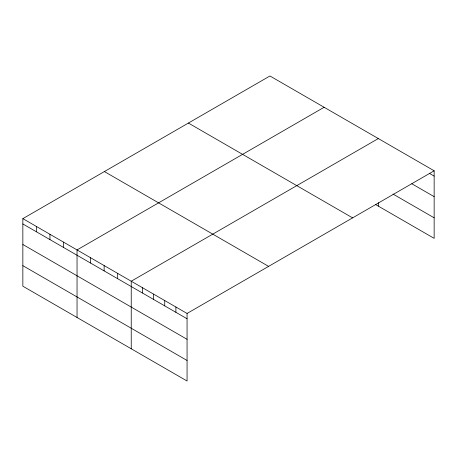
<?xml version="1.0" encoding="UTF-8"?>
<svg xmlns="http://www.w3.org/2000/svg" width="457" height="457" viewBox="0 0 457 457"><rect width="100%" height="100%" fill="white"/><g stroke="black" fill="none" stroke-linecap="round" stroke-linejoin="round"><path stroke-width="0.69" d="M22.85 218.64L187.062 313.451L187.062 381.012L22.85 286.202L22.85 218.64L269.938 75.988L434.15 170.798L434.15 238.36L375.237 204.348M324.127 107.275L77.039 249.928L77.039 317.489M378.316 138.562L131.233 281.215L131.233 348.777M187.062 313.451L434.15 170.798M429.449 173.403L434.15 176.116M411.814 183.76L434.15 196.653M393.009 194.065L434.15 217.818M188.398 123.064L352.61 217.875M104.39 171.569L268.602 266.374M22.85 223.959L187.062 318.769M22.85 244.501L187.062 339.311M22.85 265.666L187.062 360.47M378.316 202.697L378.316 206.124M175.899 307.001L175.899 312.32M164.731 300.557L164.731 305.876M153.563 294.108L153.563 299.426M142.395 287.664L142.395 292.983M117.683 273.395L117.683 278.713M104.133 265.574L104.133 270.892M90.589 257.754L90.589 263.066M63.494 242.107L63.494 247.426M49.944 234.287L49.944 239.605M36.4 226.466L36.4 231.785"/></g></svg>
